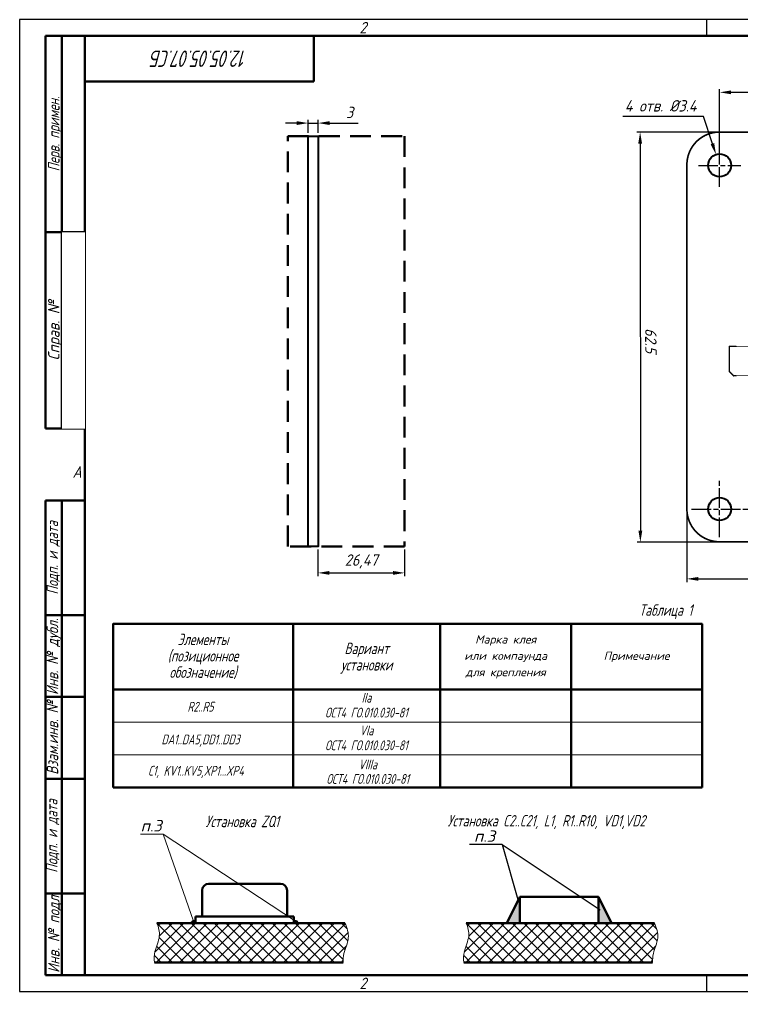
# Model space of a CAD drawing. Header units: millimetres. Extents: x -85 to 1448, y -98 to 199.
# Drawn here: x -84.9 to 135.8, y -97.9 to 199.1 of the extents above; entities that cross this region are included whole.
import ezdxf
from ezdxf.enums import TextEntityAlignment as Align

# ---------------------------------------------------------------- set-up
doc = ezdxf.new("R2010")
doc.units = ezdxf.units.MM
doc.set_wipeout_variables(frame=1)
for name, pattern in [('AM_ISO08W050', [18, 12, -1.5, 3, -1.5]), ('AM_ISO08W050x2', [9, 6, -0.75, 1.5, -0.75]), ('HIDDEN', [9.525, 6.35, -3.175])]:
    doc.linetypes.add(name, pattern=pattern)
for name, color, linetype, lineweight in [('AM_5', 3, 'Continuous', 25), ('AM_7', 4, 'AM_ISO08W050', 25), ('AM_BOR', 7, 'Continuous', 50), ('Mechanical1', 7, 'Continuous', 40), ('Mechanical13', 7, 'Continuous', 40), ('OSN25', 2, 'Continuous', 20), ('OSN50', 3, 'Continuous', 50), ('TEXT', 1, 'Continuous', 30), ('TopOverlay', 7, 'Continuous', 80), ('прерывистый', 2, 'HIDDEN', 50)]:
    doc.layers.add(name, color=color, linetype=linetype, lineweight=lineweight)
doc.layers.add('Dim', color=2, linetype='Continuous')
doc.layers.add('Hatch', color=4, linetype='Continuous')
doc.styles.add('ACGOSTTS', font='geniso.shx', dxfattribs={"oblique": 15})
doc.styles.add('E', font='simplex.shx', dxfattribs={"width": 0.8, "oblique": 15})
doc.styles.get("Standard").update_dxf_attribs({"font": 'geniso.shx', "oblique": 15})
doc.dimstyles.new('AM_GOST$0', dxfattribs={"dimtxt": 3.5, "dimasz": 3.5, "dimexe": 1, "dimexo": 1, "dimgap": 1.5, "dimtad": 1, "dimtoh": 1, "dimtxsty": 'Standard', "dimcen": 0, "dimclrd": 256, "dimclre": 256, "dimclrt": 2, "dimadec": 0, "dimazin": 2, "dimtp": 0.1, "dimtm": 0.1, "dimtfac": 0.71, "dimtdec": 3, "dimtmove": 0, "dimatfit": 3, "dimfxl": 1, "dimtolj": 1, "dimlwd": -1, "dimlwe": -1, "dimarcsym": 1})
doc.dimstyles.new('AM_GOST$3', dxfattribs={"dimtxt": 3.5, "dimasz": 3.5, "dimexe": 1, "dimexo": 1, "dimgap": 1.5, "dimtad": 1, "dimtoh": 1, "dimtxsty": 'Standard', "dimcen": 0, "dimclrd": 256, "dimclre": 256, "dimclrt": 2, "dimadec": 0, "dimazin": 2, "dimtp": 0.1, "dimtm": 0.1, "dimtfac": 0.71, "dimtdec": 3, "dimtofl": 0, "dimtmove": 0, "dimatfit": 2, "dimfxl": 1, "dimtolj": 1, "dimlwd": -1, "dimlwe": -1, "dimarcsym": 1})

# ---------------------------------------------------------------- blocks, each defined once
blk = doc.blocks.new('GOST_A3_LANDSCAPE')
at = {"layer": 'AM_BOR', "color": 1, "lineweight": 25}
for p, q in [((420, 297), (0, 297)), ((0, 297), (0, 0)), ((210, 297), (210, 292)), ((210, 5), (210, 0)), ((210, 5), (210, 0)), ((0, 0), (420, 0))]:
    blk.add_line(p, q, dxfattribs=at)
at = {"layer": 'AM_BOR', "color": 7, "lineweight": 50}
for p, q in [((415, 292), (20, 292)), ((20, 292), (20, 5)), ((20, 5), (415, 5))]:
    blk.add_line(p, q, dxfattribs=at)
at = {"layer": 'AM_BOR', "color": 1, "lineweight": 25, "style": 'ACGOSTTS', "oblique": 15}
for p in [(105, 294.5), (105, 2.5)]:
    blk.add_text('2', height=3.5, dxfattribs=at).set_placement(p, align=Align.MIDDLE_CENTER)
blk.add_text('A', height=3.5, dxfattribs=at).set_placement((16.21, 157))
blk = doc.blocks.new('GOST_EXT12')
at = {"layer": 'AM_BOR', "color": 7, "lineweight": 50, "ltscale": 0.3}
for p, q in [((0, 287), (-12, 287)), ((-12, 287), (-12, 167)), ((-7, 167), (-7, 287)), ((0, 167), (0, 287)), ((-12, 227), (0, 227)), ((-12, 167), (0, 167))]:
    blk.add_line(p, q, dxfattribs=at)
at = {"layer": 'AM_BOR', "color": 7, "lineweight": 50}
for p, q in [((0, 145), (-12, 145)), ((-12, 145), (-12, 110)), ((-12, 0), (-12, 145)), ((-7, 0), (-7, 145)), ((0, 145), (0, 0)), ((0, 110), (-12, 110)), ((-12, 110), (-12, 85)), ((0, 85), (-12, 85)), ((-12, 85), (-12, 60)), ((0, 60), (-12, 60)), ((-12, 60), (-12, 25)), ((0, 25), (-12, 25)), ((-12, 25), (-12, 0)), ((0, 0), (-12, 0))]:
    blk.add_line(p, q, dxfattribs=at)
at = {"layer": 'AM_BOR', "color": 1, "lineweight": 25, "style": 'ACGOSTTS', "oblique": 15}
for s, width, p in [('Перв. примен.', 0.821392, (-9.5, 257)), ('Подп. и дата', 0.842977, (-9.95, 127.5)), ('Инв. № дубл.', 0.891828, (-9.9, 97.31)), ('Взам.инв. №', 0.899981, (-9.9, 72.5)), ('Подп. и дата', 0.842977, (-10.13, 42.5)), ('Инв. № подл', 0.910904, (-9.5, 12.5))]:
    blk.add_text(s, height=3.5, rotation=90, dxfattribs=dict(at, width=width)).set_placement(p, align=Align.MIDDLE_CENTER)
blk.add_text('Справ. №', height=3.5, rotation=90, dxfattribs=at).set_placement((-9.5, 197), align=Align.MIDDLE_CENTER)
at = {"layer": 'AM_BOR', "color": 2, "lineweight": 25, "style": 'ACGOSTTS', "oblique": 15, "width": 0.8}
for tag, p in [('GEN-TITLE-FREF{16}', (-3.5, 257)), ('GEN-TITLE-RPARTNO{16}', (-3.5, 197)), ('GEN-TITLE-SDT2{10}', (-3.5, 127.5)), ('GEN-TITLE-CSTKN{7}', (-3.5, 97.5)), ('GEN-TITLE-RSTKN{7}', (-3.5, 72.5)), ('GEN-TITLE-SDT1{10}', (-3.5, 42.5)), ('GEN-TITLE-STKN{7}', (-3.5, 12.5))]:
    blk.add_attdef(tag, text='', height=3.17, rotation=90, dxfattribs=at).set_placement(p, align=Align.MIDDLE_CENTER)
blk.add_wipeout([(-7, 227), (-7, 167), (0, 167), (0, 227)])
blk = doc.blocks.new('GOST_EXT3_L')
at = {"layer": 'AM_BOR', "color": 7, "lineweight": 50}
for p, q in [((0, 0), (70, 0)), ((0, -14), (0, 0)), ((70, 0), (70, -14)), ((70, -14), (0, -14))]:
    blk.add_line(p, q, dxfattribs=at)
at = {"layer": 'AM_BOR', "color": 2, "lineweight": 25, "style": 'ACGOSTTS', "oblique": 15, "width": 0.8}
blk.add_attdef('GEN-TITLE-PARTNO{11.7}', text='', height=5, rotation=180, dxfattribs=at).set_placement((35, -7), align=Align.MIDDLE_CENTER)
blk = doc.blocks.new('*D68')
at = {"layer": 'AM_5', "linetype": 'ByBlock', "transparency": 16777216}
for p, q in [((128.18, 164.68), (103.76, 164.67)), ((104.76, 161.17), (104.83, 42.84)), ((128.25, 39.36), (103.83, 39.34))]:
    blk.add_line(p, q, dxfattribs=at)
at = {"layer": 'AM_5', "transparency": 16777216}
for points in [[(105.34, 161.17), (104.18, 161.17), (104.76, 164.67)], [(105.41, 42.84), (104.25, 42.84), (104.83, 39.34)]]:
    blk.add_solid(points, dxfattribs=at)
at = {"layer": 'Defpoints', "color": 0, "transparency": 16777216}
for p in [(129.18, 164.68), (104.83, 39.34), (129.25, 39.36)]:
    blk.add_point(p, dxfattribs=at)
at = {"layer": 'AM_5', "color": 2, "transparency": 16777216, "insert": (108.05, 100.94), "char_height": 3.5, "attachment_point": 5, "rotation": 270.0334}
blk.add_mtext('\\A1;62.5', dxfattribs=at)
blk = doc.blocks.new('CAPAE4643X46M_58')
at = {"layer": 'Mechanical13', "const_width": 0.1}
for points in [[(-0.55, 1.59), (0.11, 2.25)], [(-0.55, -1.59), (-0.55, 1.59)], [(3.93, 2.25), (0.09, 2.25)], [(3.93, -2.25), (3.93, 2.25)], [(0.11, -2.25), (-0.55, -1.59)], [(3.93, -2.25), (0.09, -2.25)]]:
    blk.add_lwpolyline(points, dxfattribs=at)
at = {"layer": 'Mechanical13', "const_width": 0.05}
for points in [[(-0.57, 1.59, 1), (-0.52, 1.59, 1)], [(-0.57, 1.59, 1), (-0.52, 1.59, 1)], [(0.06, 2.25, 1), (0.11, 2.25, 1)], [(0.09, 2.25, 1), (0.14, 2.25, 1)], [(3.9, 2.25, 1), (3.95, 2.25, 1)], [(3.9, 2.25, 1), (3.95, 2.25, 1)], [(-0.57, -1.59, 1), (-0.52, -1.59, 1)], [(-0.57, -1.59, 1), (-0.52, -1.59, 1)], [(0.06, -2.25, 1), (0.11, -2.25, 1)], [(0.09, -2.25, 1), (0.14, -2.25, 1)], [(3.9, -2.25, 1), (3.95, -2.25, 1)], [(3.9, -2.25, 1), (3.95, -2.25, 1)]]:
    blk.add_lwpolyline(points, format="xyb", close=True, dxfattribs=at)
at = {"layer": 'TopOverlay', "const_width": 0.2}
for points in [[(-0.57, 1.59), (0.09, 2.25)], [(-0.55, 1.22), (-0.55, 1.59)], [(3.93, 2.25), (0.09, 2.25)], [(3.93, 1.22), (3.93, 2.25)], [(-0.55, -1.59), (-0.55, -1.23)], [(3.93, -2.25), (3.93, -1.23)], [(0.09, -2.25), (-0.57, -1.59)], [(3.93, -2.25), (0.09, -2.25)]]:
    blk.add_lwpolyline(points, dxfattribs=at)
at = {"layer": 'TopOverlay', "const_width": 0.1}
for points in [[(-0.62, 1.59, 1), (-0.52, 1.59, 1)], [(-0.6, 1.59, 1), (-0.5, 1.59, 1)], [(0.04, 2.25, 1), (0.14, 2.25, 1)], [(0.04, 2.25, 1), (0.14, 2.25, 1)], [(3.88, 2.25, 1), (3.98, 2.25, 1)], [(3.88, 2.25, 1), (3.98, 2.25, 1)], [(-0.6, 1.22, 1), (-0.5, 1.22, 1)], [(3.88, 1.22, 1), (3.98, 1.22, 1)], [(-0.6, -1.23, 1), (-0.5, -1.23, 1)], [(3.88, -1.23, 1), (3.98, -1.23, 1)], [(-0.62, -1.59, 1), (-0.52, -1.59, 1)], [(-0.6, -1.59, 1), (-0.5, -1.59, 1)], [(0.04, -2.25, 1), (0.14, -2.25, 1)], [(0.04, -2.25, 1), (0.14, -2.25, 1)], [(3.88, -2.25, 1), (3.98, -2.25, 1)], [(3.88, -2.25, 1), (3.98, -2.25, 1)]]:
    blk.add_lwpolyline(points, format="xyb", close=True, dxfattribs=at)
blk = doc.blocks.new('*D70')
at = {"layer": 'AM_5', "linetype": 'ByBlock', "transparency": 16777216}
for p, q in [((119.05, 146.98), (119.05, 27.16)), ((309.05, 146.98), (309.05, 27.16)), ((122.55, 28.16), (305.55, 28.16))]:
    blk.add_line(p, q, dxfattribs=at)
at = {"layer": 'AM_5', "transparency": 16777216}
for points in [[(122.55, 28.74), (122.55, 27.58), (119.05, 28.16)], [(305.55, 28.74), (305.55, 27.58), (309.05, 28.16)]]:
    blk.add_solid(points, dxfattribs=at)
at = {"layer": 'Defpoints', "color": 0, "transparency": 16777216}
for p in [(119.05, 147.98), (309.05, 147.98), (309.05, 28.16)]:
    blk.add_point(p, dxfattribs=at)
at = {"layer": 'AM_5', "color": 2, "transparency": 16777216, "insert": (215.17, 31.41), "char_height": 3.5, "attachment_point": 5}
blk.add_mtext('\\A1;95', dxfattribs=at)
blk = doc.blocks.new('*D72')
at = {"layer": 'AM_5', "linetype": 'ByBlock', "transparency": 16777216}
for p, q in [((129.05, 155.48), (129.05, 177.81)), ((132.55, 176.81), (295.55, 176.81)), ((299.05, 155.48), (299.05, 177.81))]:
    blk.add_line(p, q, dxfattribs=at)
at = {"layer": 'AM_5', "transparency": 16777216}
for points in [[(132.55, 177.39), (132.55, 176.23), (129.05, 176.81)], [(295.55, 177.39), (295.55, 176.23), (299.05, 176.81)]]:
    blk.add_solid(points, dxfattribs=at)
at = {"layer": 'Defpoints', "color": 0, "transparency": 16777216}
for p in [(299.05, 176.81), (129.05, 154.48), (299.05, 154.48)]:
    blk.add_point(p, dxfattribs=at)
at = {"layer": 'AM_5', "color": 2, "transparency": 16777216, "insert": (214.05, 180.06), "char_height": 3.5, "attachment_point": 5}
blk.add_mtext('\\A1;85', dxfattribs=at)
blk = doc.blocks.new('*D76')
at = {"layer": 'AM_5', "linetype": 'ByBlock', "transparency": 16777216}
for p, q in [((-0.17, 167.41), (-3.67, 167.41)), ((3.33, 164.42), (3.33, 168.41)), ((3.33, 167.41), (6.33, 167.41)), ((6.33, 164.42), (6.33, 168.41)), ((9.83, 167.41), (18.57, 167.41))]:
    blk.add_line(p, q, dxfattribs=at)
at = {"layer": 'AM_5', "transparency": 16777216}
for points in [[(-0.17, 167.99), (-0.17, 166.83), (3.33, 167.41)], [(9.83, 167.99), (9.83, 166.83), (6.33, 167.41)]]:
    blk.add_solid(points, dxfattribs=at)
at = {"layer": 'Defpoints', "color": 0, "transparency": 16777216}
for p in [(6.33, 167.41), (3.33, 163.42), (6.33, 163.42)]:
    blk.add_point(p, dxfattribs=at)
at = {"layer": 'AM_5', "color": 2, "transparency": 16777216, "insert": (15.95, 170.66), "char_height": 3.5, "attachment_point": 5}
blk.add_mtext('\\A1;3', dxfattribs=at)
blk = doc.blocks.new('*D77')
at = {"layer": 'AM_5', "linetype": 'ByBlock', "transparency": 16777216}
for p, q in [((6.28, 37.09), (6.28, 28.99)), ((32.75, 37.09), (32.75, 28.99)), ((9.78, 29.99), (29.25, 29.99))]:
    blk.add_line(p, q, dxfattribs=at)
at = {"layer": 'AM_5', "transparency": 16777216}
for points in [[(9.78, 30.57), (9.78, 29.4), (6.28, 29.99)], [(29.25, 30.57), (29.25, 29.4), (32.75, 29.99)]]:
    blk.add_solid(points, dxfattribs=at)
at = {"layer": 'Defpoints', "color": 0, "transparency": 16777216}
for p in [(6.28, 38.09), (32.75, 38.09), (32.75, 29.99)]:
    blk.add_point(p, dxfattribs=at)
at = {"layer": 'AM_5', "color": 2, "transparency": 16777216, "insert": (19.52, 33.5), "char_height": 3.5, "attachment_point": 5}
blk.add_mtext('\\A1;26,47', dxfattribs=at)
blk = doc.blocks.new('*D78')
at = {"layer": 'AM_5', "linetype": 'ByBlock', "transparency": 16777216}
for p, q in [((124.08, 169.43), (99.48, 169.43)), ((126.84, 161.12), (124.08, 169.43))]:
    blk.add_line(p, q, dxfattribs=at)
at = {"layer": 'AM_5', "transparency": 16777216}
blk.add_solid([(127.39, 161.31), (126.29, 160.94), (127.95, 157.8)], dxfattribs=at)
at = {"layer": 'Defpoints', "color": 0, "transparency": 16777216}
for p in [(127.95, 157.8), (130.16, 151.16)]:
    blk.add_point(p, dxfattribs=at)
at = {"layer": 'AM_5', "color": 2, "transparency": 16777216, "insert": (111.03, 172.68), "char_height": 3.5, "attachment_point": 5}
blk.add_mtext('\\A1;4 отв. %%C3.4', dxfattribs=at)

msp = doc.modelspace()

# ---------------------------------------------------------------- hatches: boundary and pattern name
at = {"layer": 'Hatch', "linetype": 'Continuous'}
h = msp.add_hatch(dxfattribs=at)
h.set_pattern_fill('ANSI37', color=256, scale=20, style=0)
h.set_pattern_definition([(45, (-132.5527, -235.0004), (-1.767767, 1.767767), []), (135, (-132.5527, -235.0004), (-1.767767, -1.767767), [])])
edge = h.paths.add_edge_path()
edge.add_spline(control_points=[(14.015, -89), (13.98, -88.089), (14.141, -85.555), (16.199, -81.684), (15.24, -78.469), (14.55, -77)], knot_values=[1.2691764, 1.2691764, 1.2691764, 1.2691764, 2.6388842, 5.103763, 7.4375103, 7.4375103, 7.4375103, 7.4375103], degree=3, periodic=0)
edge.add_line((14.55, -77), (-42.958, -77))
edge.add_spline(control_points=[(-42.958, -77), (-42.412, -78.3), (-41.663, -81.303), (-43.716, -85.165), (-43.8, -87.896), (-43.714, -89)], knot_values=[1.5686241, 1.5686241, 1.5686241, 1.5686241, 3.6029237, 6.0678025, 7.7223179, 7.7223179, 7.7223179, 7.7223179], degree=3, periodic=0)
edge.add_line((-43.714, -89), (14.015, -89))
h = msp.add_hatch(dxfattribs=at)
h.set_pattern_fill('ANSI37', color=256, scale=20, style=0)
h.set_pattern_definition([(45, (-37.993, -235.0004), (-1.767767, 1.767767), []), (135, (-37.993, -235.0004), (-1.767767, -1.767767), [])])
edge = h.paths.add_edge_path()
edge.add_spline(control_points=[(108.575, -89), (108.54, -88.089), (108.701, -85.555), (110.759, -81.684), (109.8, -78.469), (109.11, -77)], knot_values=[1.2691764, 1.2691764, 1.2691764, 1.2691764, 2.6388842, 5.103763, 7.4375103, 7.4375103, 7.4375103, 7.4375103], degree=3, periodic=0)
edge.add_line((109.11, -77), (51.602, -77))
edge.add_spline(control_points=[(51.602, -77), (52.148, -78.3), (52.897, -81.303), (50.843, -85.165), (50.76, -87.896), (50.846, -89)], knot_values=[1.5686241, 1.5686241, 1.5686241, 1.5686241, 3.6029237, 6.0678025, 7.7223179, 7.7223179, 7.7223179, 7.7223179], degree=3, periodic=0)
edge.add_line((50.846, -89), (108.575, -89))
at = {"layer": 'OSN50', "linetype": 'Continuous'}
h = msp.add_hatch(color=256, dxfattribs=at)
h.paths.add_polyline_path([(64.007, -77), (68.007, -77), (68.007, -69)])
h.paths.add_polyline_path([(92.007, -77), (96.007, -77), (92.007, -69)])
at = {"layer": 'OSN50'}
for points in [[(-32.321, -77), (-31.121, -77, 1)], [(-1.121, -77), (-1.121, -77), (0.079, -77, 0.999547)]]:
    msp.add_hatch(color=256, dxfattribs=at).paths.add_polyline_path(points)

# ---------------------------------------------------------------- linework, layer by layer
at = {"layer": 'AM_7', "linetype": 'AM_ISO08W050x2'}
for p, q in [((129.052, 147.983), (129.052, 160.983)), ((122.552, 154.483), (135.552, 154.483)), ((129.052, 40.876), (129.052, 58.09)), ((120.446, 49.483), (137.659, 49.483))]:
    msp.add_line(p, q, dxfattribs=at)
at = {"layer": 'Dim'}
for q in [(52.582, -53), (67.582, -70.5), (92.582, -73)]:
    msp.add_line((62.582, -53), q, dxfattribs=at)
at = {"layer": 'Mechanical1', "const_width": 0.508}
for points in [[(119.052, 154.683, -0.4142136), (129.052, 164.683)], [(129.052, 39.483, -0.4142136), (119.052, 49.483)]]:
    msp.add_lwpolyline(points, format="xyb", dxfattribs=at)
for points in [[(128.852, 164.683), (298.852, 164.683)], [(119.052, 49.483), (119.052, 154.683)], [(129.252, 39.483), (299.252, 39.483)]]:
    msp.add_lwpolyline(points, dxfattribs=at)
at = {"layer": 'Mechanical1', "const_width": 0.254}
for points in [[(128.725, 164.683, 1), (128.979, 164.683, 1)], [(128.925, 164.683, 1), (129.179, 164.683, 1)], [(118.925, 154.683, 1), (119.179, 154.683, 1)], [(118.925, 154.683, 1), (119.179, 154.683, 1)], [(118.925, 49.483, 1), (119.179, 49.483, 1)], [(118.925, 49.483, 1), (119.179, 49.483, 1)], [(128.925, 39.483, 1), (129.179, 39.483, 1)], [(129.125, 39.483, 1), (129.379, 39.483, 1)]]:
    msp.add_lwpolyline(points, format="xyb", close=True, dxfattribs=at)
at = {"layer": 'Mechanical13'}
msp.add_lwpolyline([(3.329, 163.417), (6.329, 163.417), (6.329, 38.087), (3.329, 38.087)], close=True, dxfattribs=at)
for centre in [(129.052, 154.483), (129.052, 49.483)]:
    msp.add_circle(centre, 3.5, dxfattribs=at)
at = {"layer": 'OSN25', "linetype": 'Continuous'}
for p, q in [((-56.327, -15.589), (123.673, -15.589)), ((-56.327, -25.589), (123.673, -25.589))]:
    msp.add_line(p, q, dxfattribs=at)
at = {"layer": 'OSN25'}
for p, q in [((-40.991, -49.83), (-47.931, -49.83)), ((-0.521, -76.4), (-40.991, -49.83)), ((-31.721, -76.4), (-40.991, -49.83))]:
    msp.add_line(p, q, dxfattribs=at)
at = {"layer": 'OSN25', "linetype": 'Continuous'}
for points, knots in [([(-42.958, -77), (-42.412, -78.3), (-41.663, -81.303), (-43.716, -85.165), (-43.8, -87.896), (-43.714, -89)], [1.5686241, 1.5686241, 1.5686241, 1.5686241, 3.6029237, 6.0678025, 7.7223179, 7.7223179, 7.7223179, 7.7223179]), ([(14.55, -77), (15.24, -78.469), (16.199, -81.684), (14.141, -85.555), (13.98, -88.089), (14.015, -89)], [1.2691764, 1.2691764, 1.2691764, 1.2691764, 3.6029237, 6.0678025, 7.4375103, 7.4375103, 7.4375103, 7.4375103]), ([(51.602, -77), (52.148, -78.3), (52.897, -81.303), (50.843, -85.165), (50.76, -87.896), (50.846, -89)], [1.5686241, 1.5686241, 1.5686241, 1.5686241, 3.6029237, 6.0678025, 7.7223179, 7.7223179, 7.7223179, 7.7223179]), ([(109.11, -77), (109.8, -78.469), (110.759, -81.684), (108.701, -85.555), (108.54, -88.089), (108.575, -89)], [1.2691764, 1.2691764, 1.2691764, 1.2691764, 3.6029237, 6.0678025, 7.4375103, 7.4375103, 7.4375103, 7.4375103])]:
    msp.add_open_spline(points, degree=3, knots=knots, dxfattribs=at)
at = {"layer": 'OSN50'}
for p, q in [((-56.327, -5.589), (-56.327, -35.589)), ((-1.327, -5.589), (-1.327, -35.589)), ((43.673, -5.589), (43.673, -35.589)), ((83.673, -5.589), (83.673, -35.589)), ((123.673, -5.589), (123.673, -35.589)), ((-27.121, -65), (-5.121, -65)), ((-29.121, -75), (-29.121, -67)), ((-3.121, -67), (-3.121, -75)), ((-31.121, -77), (-31.121, -75)), ((-31.121, -75), (-1.121, -75)), ((-1.121, -75), (-1.121, -77))]:
    msp.add_line(p, q, dxfattribs=at)
at = {"layer": 'OSN50', "linetype": 'Continuous'}
for p, q in [((-56.327, -35.589), (123.673, -35.589)), ((68.007, -69), (64.007, -77)), ((92.007, -69), (96.007, -77))]:
    msp.add_line(p, q, dxfattribs=at)
for points in [[(-56.327, -5.589), (-1.327, -5.589), (-1.327, 14.411), (-56.327, 14.411)], [(-1.327, 14.411), (43.673, 14.411), (43.673, -5.589), (-1.327, -5.589)], [(43.673, 14.411), (83.673, 14.411), (83.673, -5.589), (43.673, -5.589)], [(83.673, 14.411), (123.673, 14.411), (123.673, -5.589), (83.673, -5.589)], [(68.007, -77), (92.007, -77), (92.007, -69), (68.007, -69)]]:
    msp.add_lwpolyline(points, close=True, dxfattribs=at)
for points in [[(14.55, -77), (-42.958, -77)], [(109.11, -77), (51.602, -77)], [(-43.714, -89), (14.015, -89)], [(50.846, -89), (108.575, -89)]]:
    msp.add_lwpolyline(points, dxfattribs=at)
at = {"layer": 'OSN50'}
for centre, radius, start, end in [((-27.121, -67), 2, 90, 180), ((-5.121, -67), 2, 0, 90), ((-31.721, -77), 0.6, 0, 180), ((-0.521, -77), 0.6, 0, 180)]:
    msp.add_arc(centre, radius, start, end, dxfattribs=at)
at = {"layer": 'прерывистый'}
msp.add_lwpolyline([(-2.927, 163.417), (32.753, 163.417), (32.753, 38.087), (-2.927, 38.087)], close=True, dxfattribs=at)

# ---------------------------------------------------------------- block references
at = {"xscale": 2, "yscale": 2, "zscale": 2, "rotation": 89.99999999999999}
msp.add_blockref('CAPAE4643X46M_58', (136.527, 91.307), dxfattribs=at)
at = {"layer": 'прерывистый', "lineweight": 0}
msp.add_blockref('GOST_A3_LANDSCAPE', (-84.946, -97.923), dxfattribs=at)

# ---------------------------------------------------------------- texts
at = {"layer": 'TEXT', "linetype": 'Continuous', "style": 'E', "oblique": 15, "width": 0.7}
for s, height, p in [('Таблица 1', 3.5, (112.61, 18.622)), ('Элементы', 3.5, (-28.827, 9.661)), ('(позиционное', 3.5, (-28.827, 4.661)), ('Вариант', 3.5, (21.173, 6.911)), ('обозначение)', 3.5, (-28.827, -0.339)), ('установки', 3.5, (21.173, 1.911)), ('IIа', 3, (21.118, -8.142)), ('R2..R5', 3, (-29.605, -10.905)), ('ОСТ4 ГО.010.030-81', 3, (21.118, -12.697)), ('VIа', 3, (21.118, -18.162)), ('DA1..DA5,DD1..DD3', 3, (-29.605, -20.905)), ('ОСТ4 ГО.010.030-81', 3, (21.118, -22.697)), ('С1, KV1..KV5,XP1...XP4', 3, (-30.994, -30.467)), ('VIIIа', 3, (21.506, -28.552)), ('ОСТ4 ГО.010.030-81', 3, (21.506, -32.967)), ('Установка ZQ1', 3.5, (-16.833, -45.954)), ('Установка C2..C21, L1, R1..R10, VD1,VD2', 3.5, (76.094, -45.743))]:
    msp.add_text(s, height=height, dxfattribs=at).set_placement(p, align=Align.MIDDLE_CENTER)
at = {"layer": 'TEXT', "linetype": 'Continuous', "style": 'E', "oblique": 15}
for s, height, p in [('Марка клея', 2.5, (63.673, 9.661)), ('или компаунда', 2.5, (63.673, 4.661)), ('Примечание', 2.5, (103.673, 4.661)), ('для крепления', 2.5, (63.673, -0.339)), ('п.3', 3.5, (-44.666, -47.253)), ('п.3', 3.5, (57.209, -50.438))]:
    msp.add_text(s, height=height, dxfattribs=at).set_placement(p, align=Align.MIDDLE_CENTER)

# ---------------------------------------------------------------- dimensions: what is measured, and where the dimension line sits
at = {"layer": 'AM_5'}
dim = msp.add_linear_dim(base=(299.052, 176.81), p1=(129.052, 154.483), p2=(299.052, 154.483), text='85', dimstyle='AM_GOST$0', override={"dimpost": ''}, dxfattribs=at)
dim.commit()
dim.dimension.update_dxf_attribs({"geometry": '*D72', "text_midpoint": (214.052, 180.06)})
dim = msp.add_diameter_dim_2p(p1=(130.158, 151.162), p2=(127.947, 157.804), text='4 отв. %%C3.4', dimstyle='AM_GOST$3', dxfattribs=at)
dim.commit()
dim.dimension.update_dxf_attribs({"geometry": '*D78', "text_midpoint": (111.026, 169.426), "dimtype": 163})
for base, p1, p2, picture, middle in [((6.329, 167.41), (3.329, 163.417), (6.329, 163.417), '*D76', (15.951, 170.66)), ((32.753, 29.988), (6.281, 38.087), (32.753, 38.087), '*D77', (19.517, 33.501))]:
    dim = msp.add_linear_dim(base=base, p1=p1, p2=p2, dimstyle='AM_GOST$0', dxfattribs=at)
    dim.commit()
    dim.dimension.update_dxf_attribs({"geometry": picture, "text_midpoint": middle})
for base, p1, p2, angle, text, picture, middle, dimtype in [((104.832, 39.342), (129.179, 164.683), (129.252, 39.356), 270.03341, '62.5', '*D68', (104.796, 100.938), 161), ((309.052, 28.158), (119.052, 147.983), (309.052, 147.983), 0, '95', '*D70', (215.168, 28.158), 160)]:
    dim = msp.add_linear_dim(base=base, p1=p1, p2=p2, angle=angle, text=text, dimstyle='AM_GOST$0', dxfattribs=at)
    dim.commit()
    dim.dimension.update_dxf_attribs({"geometry": picture, "text_midpoint": middle, "dimtype": dimtype})

# ---------------------------------------------------------------- next in the draw order: block references
at = {"layer": 'Mechanical1', "lineweight": 0}
msp.add_blockref('GOST_EXT12', (-64.946, -92.923), dxfattribs=at)

# ---------------------------------------------------------------- next in the draw order: block references
msp.add_blockref('GOST_EXT3_L', (-64.946, 194.077), dxfattribs=at).add_auto_attribs({'GEN-TITLE-PARTNO{11.7}': '12.05.05.07.СБ'})

doc.saveas('drawing.dxf')
